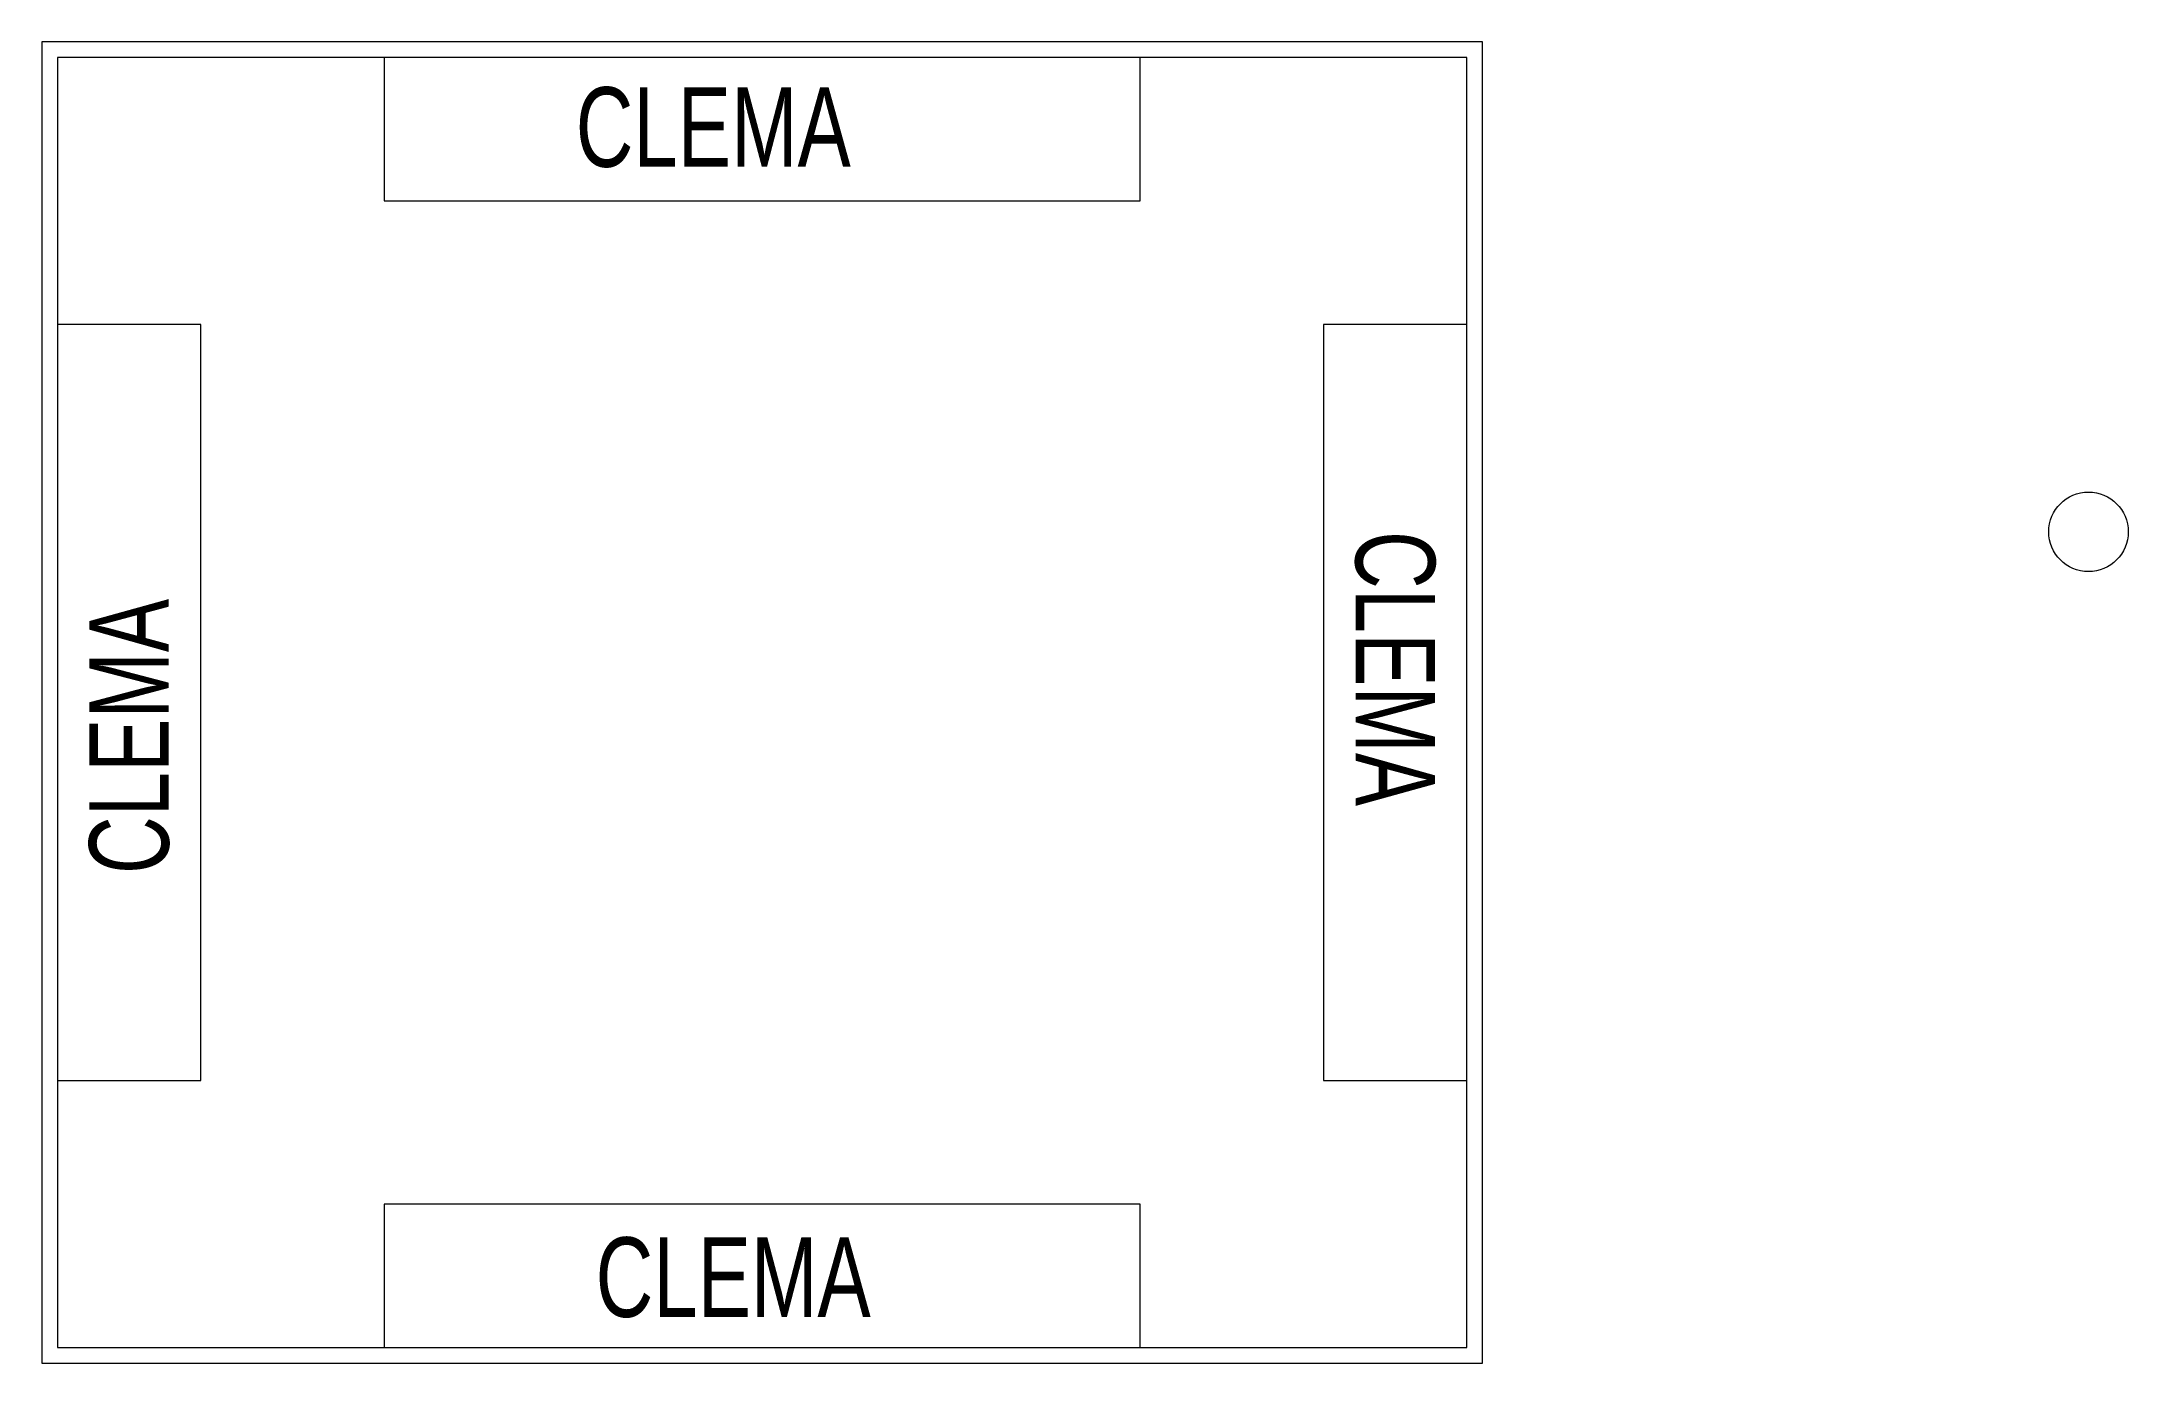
# Model space of a CAD drawing. Header units: millimetres. Extents: x 111 to 374, y 37 to 203.
import ezdxf

# ---------------------------------------------------------------- set-up
doc = ezdxf.new("R2010")
doc.units = ezdxf.units.MM
doc.layers.get('0').update_dxf_attribs({"linetype": 'CONTINUOUS', "lineweight": 0})
doc.styles.get("Standard").update_dxf_attribs({"font": 'txt', "width": 0.75})

msp = doc.modelspace()

# ---------------------------------------------------------------- linework, layer by layer
for p, q in [((292.4, 202.6), (111.4, 202.6)), ((111.4, 202.6), (111.4, 36.6)), ((292.4, 36.6), (292.4, 202.6)), ((290.4, 200.6), (113.4, 200.6)), ((113.4, 200.6), (113.4, 38.6)), ((249.4, 200.6), (154.4, 200.6)), ((154.4, 200.6), (154.4, 182.6)), ((249.4, 182.6), (249.4, 200.6)), ((290.4, 38.6), (290.4, 200.6)), ((154.4, 182.6), (249.4, 182.6)), ((131.4, 167.1), (113.4, 167.1)), ((113.4, 167.1), (113.4, 72.1)), ((131.4, 72.1), (131.4, 167.1)), ((272.4, 167.1), (272.4, 72.1)), ((290.4, 167.1), (272.4, 167.1)), ((290.4, 72.1), (290.4, 167.1)), ((113.4, 72.1), (131.4, 72.1)), ((272.4, 72.1), (290.4, 72.1)), ((249.4, 56.6), (154.4, 56.6)), ((154.4, 56.6), (154.4, 38.6)), ((249.4, 38.6), (249.4, 56.6)), ((113.4, 38.6), (290.4, 38.6)), ((154.4, 38.6), (249.4, 38.6)), ((111.4, 36.6), (292.4, 36.6))]:
    msp.add_line(p, q)
msp.add_circle((368.51, 141.04), 5)

# ---------------------------------------------------------------- texts
at = {"char_height": 10, "width": 100, "attachment_point": 1}
for insert in [(178.48, 196.89), (180.98, 52.42)]:
    msp.add_mtext('CLEMA', dxfattribs=dict(at, insert=insert))
for insert, rotation in [((286.44, 141.14), 270), ((117.36, 98.06), 90)]:
    msp.add_mtext('CLEMA', dxfattribs=dict(at, insert=insert, rotation=rotation))

doc.saveas('drawing.dxf')
